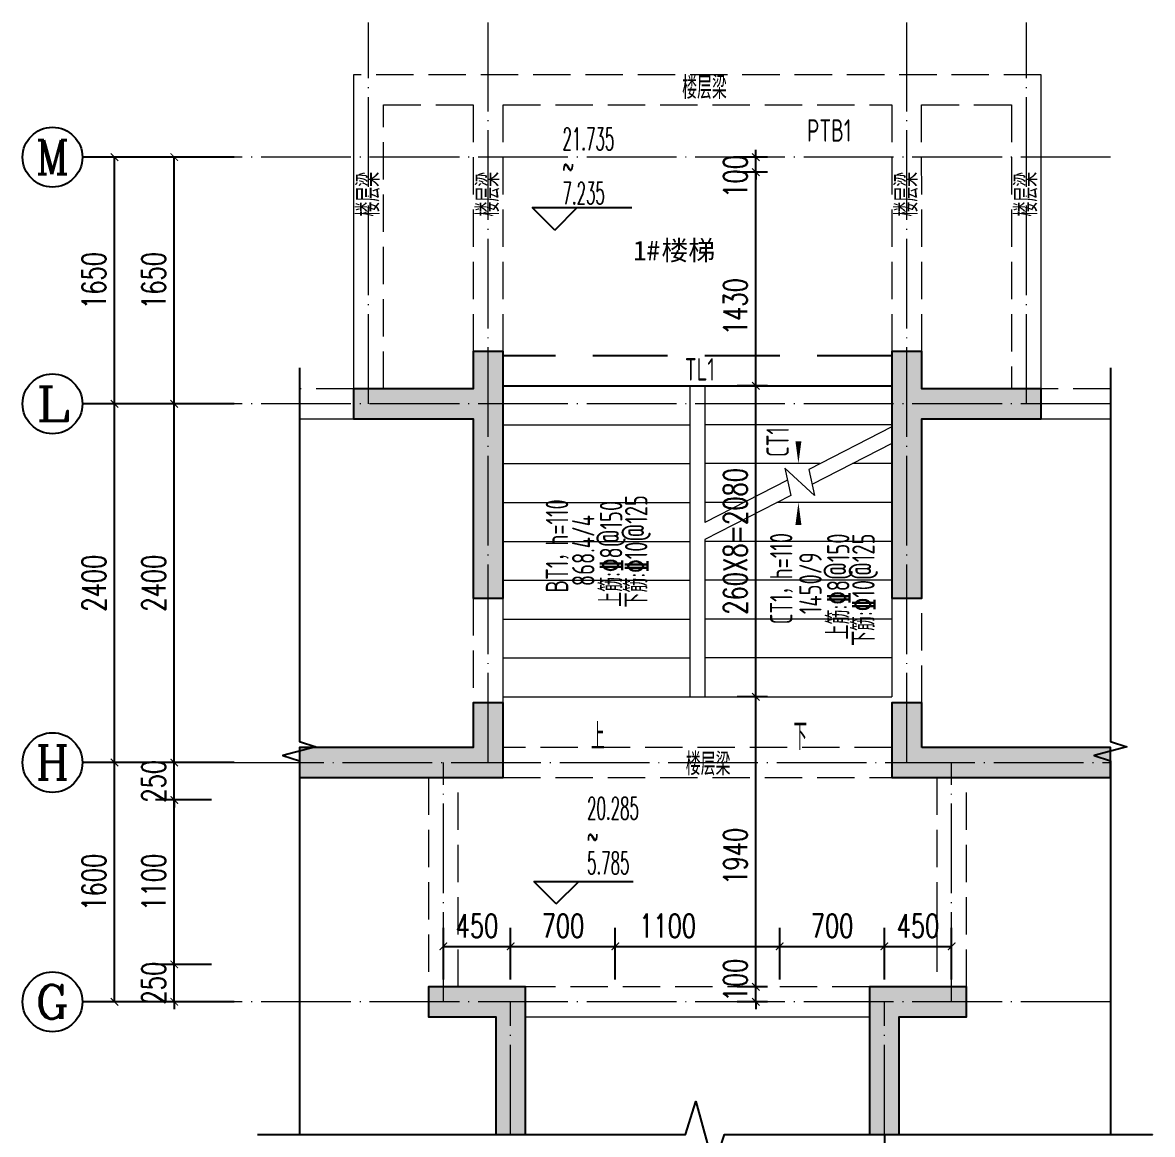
# Model space of a CAD drawing. Extents: x -668857 to 185752, y -270966 to 286822.
# Drawn here: x 18583 to 26140, y 163107 to 170544 of the extents above; entities that cross this region are included whole.
import ezdxf
from ezdxf.enums import TextEntityAlignment as Align

# ---------------------------------------------------------------- set-up
doc = ezdxf.new("R2010")
doc.units = 0
doc.header["$LTSCALE"] = 1000
for name, pattern in [('DASH', [0.35, 0.25, -0.1]), ('DASHED', [0.75, 0.5, -0.25]), ('DOTE', [2.42, 2, -0.2, 0.02, -0.2])]:
    doc.linetypes.add(name, pattern=pattern)
doc.layers.get('0').update_dxf_attribs({"linetype": 'CONTINUOUS'})
doc.layers.get('DEFPOINTS').update_dxf_attribs({"linetype": 'CONTINUOUS'})
for name, color, linetype in [('A-AXIS_TEXT', 7, 'CONTINUOUS'), ('AXIS', 3, 'CONTINUOUS'), ('DIM_ELEV', 3, 'CONTINUOUS'), ('DIM_SYMB', 3, 'CONTINUOUS'), ('PUB_DIM', 3, 'CONTINUOUS'), ('PUB_TEXT', 2, 'CONTINUOUS'), ('S-L主梁线', 4, 'DASH'), ('S-Q墙填充', 252, 'CONTINUOUS'), ('S-Q墙实线', 6, 'CONTINUOUS'), ('S-梁', 4, 'DASHED'), ('S-梁实线', 4, 'CONTINUOUS'), ('TEXT', 2, 'CONTINUOUS'), ('THIN', 7, 'CONTINUOUS'), ('尺寸标注', 86, 'CONTINUOUS')]:
    doc.layers.add(name, color=color, linetype=linetype)
for name, color, linetype, lineweight in [('AXIS_TEXT', 7, 'CONTINUOUS', 20), ('DOTE', 19, 'DOTE', 9), ('STAIR', 2, 'CONTINUOUS', 18)]:
    doc.layers.add(name, color=color, linetype=linetype, lineweight=lineweight)
doc.styles.add('_TCH_AXIS', font='COMPLEX', dxfattribs={"bigfont": 'GBCBIG'})
doc.styles.add('_TCH_DIM', font='SIMPLEX.shx', dxfattribs={"width": 0.7, "bigfont": 'GBCBIG.shx'})
doc.styles.add('_TCH_DIM_T3', font='SIMPLEX', dxfattribs={"width": 0.705882, "bigfont": 'GBCBIG'})
doc.styles.add('COMPLEX', font='COMPLEX')
doc.styles.add('TSSD_REIN', font='tssdeng.shx', dxfattribs={"width": 0.7, "height": 300, "bigfont": 'tssdchn.shx'})
doc.styles.add('黑体', font='simhei.ttf')
doc.dimstyles.new('_TCH_ARCH&&50', dxfattribs={"dimtxt": 157.5, "dimasz": 50, "dimexe": 125, "dimexo": 150, "dimgap": 58.75, "dimtad": 1, "dimdec": 0, "dimzin": 0, "dimdsep": 46, "dimtxsty": '_TCH_DIM_T3', "dimblk": 'ARCHTICK', "dimcen": 0.09, "dimclrt": 7, "dimazin": 0, "dimtfac": 1, "dimtdec": 0, "dimtix": 1, "dimtmove": 2, "dimatfit": 3, "dimldrblk": 'ARCHTICK', "dimfxl": 1, "dimtolj": 1, "dimtzin": 0, "dimarcsym": 0})

# ---------------------------------------------------------------- blocks, each defined once
blk = doc.blocks.new('_AXISO')
blk.add_circle((0, 0), 0.5)
at = {"layer": 'A-AXIS_TEXT', "style": 'COMPLEX', "width": 1.041667}
blk.add_attdef('A', text='', height=0.56, dxfattribs=at).set_placement((-0.25, -0.28), (0.25, -0.28), align=Align.FIT)
blk = doc.blocks.new('_ArchTick')
at = {"color": 0, "linetype": 'ByBlock', "const_width": 0.15}
blk.add_lwpolyline([(-0.5, -0.5), (0.5, 0.5)], dxfattribs=at)
blk = doc.blocks.new('*D1270')
at = {"layer": 'DEFPOINTS', "color": 0, "transparency": 16777216}
for p in [(21847.2, 164364.5), (21397.2, 163993.8), (21847.2, 163993.8)]:
    blk.add_point(p, dxfattribs=at)
at = {"layer": 'PUB_DIM', "color": 0, "lineweight": -2, "transparency": 16777216}
for p, q in [((21397.2, 164143.8), (21397.2, 164489.5)), ((21847.2, 164143.8), (21847.2, 164489.5)), ((21397.2, 164364.5), (21847.2, 164364.5))]:
    blk.add_line(p, q, dxfattribs=at)
at = {"layer": 'PUB_DIM', "color": 0, "lineweight": -2, "transparency": 16777216, "xscale": 50, "yscale": 50, "zscale": 50, "rotation": 180}
blk.add_blockref('_ArchTick', (21397.2, 164364.5), dxfattribs=at)
at = {"layer": 'PUB_DIM', "color": 0, "lineweight": -2, "transparency": 16777216, "xscale": 50, "yscale": 50, "zscale": 50}
blk.add_blockref('_ArchTick', (21847.2, 164364.5), dxfattribs=at)
at = {"layer": 'PUB_DIM', "color": 7, "transparency": 16777216, "insert": (21622.2, 164502), "char_height": 157.5, "attachment_point": 5, "style": '_TCH_DIM_T3'}
blk.add_mtext('\\A1;450', dxfattribs=at)
blk = doc.blocks.new('*D1271')
at = {"layer": 'DEFPOINTS', "color": 0, "transparency": 16777216}
for p in [(22547.2, 164364.5), (21847.2, 163993.8), (22547.2, 163993.8)]:
    blk.add_point(p, dxfattribs=at)
at = {"layer": 'PUB_DIM', "color": 0, "lineweight": -2, "transparency": 16777216}
for p, q in [((21847.2, 164143.8), (21847.2, 164489.5)), ((22547.2, 164143.8), (22547.2, 164489.5)), ((21847.2, 164364.5), (22547.2, 164364.5))]:
    blk.add_line(p, q, dxfattribs=at)
at = {"layer": 'PUB_DIM', "color": 0, "lineweight": -2, "transparency": 16777216, "xscale": 50, "yscale": 50, "zscale": 50, "rotation": 180}
blk.add_blockref('_ArchTick', (21847.2, 164364.5), dxfattribs=at)
at = {"layer": 'PUB_DIM', "color": 0, "lineweight": -2, "transparency": 16777216, "xscale": 50, "yscale": 50, "zscale": 50}
blk.add_blockref('_ArchTick', (22547.2, 164364.5), dxfattribs=at)
at = {"layer": 'PUB_DIM', "color": 7, "transparency": 16777216, "insert": (22197.2, 164502), "char_height": 157.5, "attachment_point": 5, "style": '_TCH_DIM_T3'}
blk.add_mtext('\\A1;700', dxfattribs=at)
blk = doc.blocks.new('*D1272')
at = {"layer": 'DEFPOINTS', "color": 0, "transparency": 16777216}
for p in [(23647.2, 164364.5), (22547.2, 163993.8), (23647.2, 163993.8)]:
    blk.add_point(p, dxfattribs=at)
at = {"layer": 'PUB_DIM', "color": 0, "lineweight": -2, "transparency": 16777216}
for p, q in [((22547.2, 164143.8), (22547.2, 164489.5)), ((23647.2, 164143.8), (23647.2, 164489.5)), ((22547.2, 164364.5), (23647.2, 164364.5))]:
    blk.add_line(p, q, dxfattribs=at)
at = {"layer": 'PUB_DIM', "color": 0, "lineweight": -2, "transparency": 16777216, "xscale": 50, "yscale": 50, "zscale": 50, "rotation": 180}
blk.add_blockref('_ArchTick', (22547.2, 164364.5), dxfattribs=at)
at = {"layer": 'PUB_DIM', "color": 0, "lineweight": -2, "transparency": 16777216, "xscale": 50, "yscale": 50, "zscale": 50}
blk.add_blockref('_ArchTick', (23647.2, 164364.5), dxfattribs=at)
at = {"layer": 'PUB_DIM', "color": 7, "transparency": 16777216, "insert": (22897.2, 164502), "char_height": 157.5, "attachment_point": 5, "style": '_TCH_DIM_T3'}
blk.add_mtext('\\A1;1100', dxfattribs=at)
blk = doc.blocks.new('*D1273')
at = {"layer": 'DEFPOINTS', "color": 0, "transparency": 16777216}
for p in [(24347.2, 164364.5), (23647.2, 163993.8), (24347.2, 163993.8)]:
    blk.add_point(p, dxfattribs=at)
at = {"layer": 'PUB_DIM', "color": 0, "lineweight": -2, "transparency": 16777216}
for p, q in [((23647.2, 164143.8), (23647.2, 164489.5)), ((24347.2, 164143.8), (24347.2, 164489.5)), ((23647.2, 164364.5), (24347.2, 164364.5))]:
    blk.add_line(p, q, dxfattribs=at)
at = {"layer": 'PUB_DIM', "color": 0, "lineweight": -2, "transparency": 16777216, "xscale": 50, "yscale": 50, "zscale": 50, "rotation": 180}
blk.add_blockref('_ArchTick', (23647.2, 164364.5), dxfattribs=at)
at = {"layer": 'PUB_DIM', "color": 0, "lineweight": -2, "transparency": 16777216, "xscale": 50, "yscale": 50, "zscale": 50}
blk.add_blockref('_ArchTick', (24347.2, 164364.5), dxfattribs=at)
at = {"layer": 'PUB_DIM', "color": 7, "transparency": 16777216, "insert": (23997.2, 164502), "char_height": 157.5, "attachment_point": 5, "style": '_TCH_DIM_T3'}
blk.add_mtext('\\A1;700', dxfattribs=at)
blk = doc.blocks.new('*D1274')
at = {"layer": 'DEFPOINTS', "color": 0, "transparency": 16777216}
for p in [(24797.2, 164364.5), (24347.2, 163993.8), (24797.2, 163993.8)]:
    blk.add_point(p, dxfattribs=at)
at = {"layer": 'PUB_DIM', "color": 0, "lineweight": -2, "transparency": 16777216}
for p, q in [((24347.2, 164143.8), (24347.2, 164489.5)), ((24797.2, 164143.8), (24797.2, 164489.5)), ((24347.2, 164364.5), (24797.2, 164364.5))]:
    blk.add_line(p, q, dxfattribs=at)
at = {"layer": 'PUB_DIM', "color": 0, "lineweight": -2, "transparency": 16777216, "xscale": 50, "yscale": 50, "zscale": 50, "rotation": 180}
blk.add_blockref('_ArchTick', (24347.2, 164364.5), dxfattribs=at)
at = {"layer": 'PUB_DIM', "color": 0, "lineweight": -2, "transparency": 16777216, "xscale": 50, "yscale": 50, "zscale": 50}
blk.add_blockref('_ArchTick', (24797.2, 164364.5), dxfattribs=at)
at = {"layer": 'PUB_DIM', "color": 7, "transparency": 16777216, "insert": (24572.2, 164502), "char_height": 157.5, "attachment_point": 5, "style": '_TCH_DIM_T3'}
blk.add_mtext('\\A1;450', dxfattribs=at)
blk = doc.blocks.new('*D1275')
at = {"layer": 'DEFPOINTS', "color": 0, "transparency": 16777216}
for p in [(23487.7, 169643.8), (23716.2, 169643.8), (23716.2, 169543.8)]:
    blk.add_point(p, dxfattribs=at)
at = {"layer": '尺寸标注', "color": 0, "lineweight": -2, "transparency": 16777216}
for p, q in [((23487.7, 169643.8), (23487.7, 169693.8)), ((23566.2, 169643.8), (23362.7, 169643.8)), ((23487.7, 169543.8), (23487.7, 169643.8)), ((23566.2, 169543.8), (23362.7, 169543.8)), ((23487.7, 169543.8), (23487.7, 169493.8))]:
    blk.add_line(p, q, dxfattribs=at)
at = {"layer": '尺寸标注', "color": 0, "lineweight": -2, "transparency": 16777216, "xscale": 50, "yscale": 50, "zscale": 50}
for p, rotation in [((23487.7, 169643.8), 270), ((23487.7, 169543.8), 90)]:
    blk.add_blockref('_ArchTick', p, dxfattribs=dict(at, rotation=rotation))
at = {"layer": '尺寸标注', "color": 7, "transparency": 16777216, "insert": (23350.2, 169514.9), "char_height": 157.5, "attachment_point": 5, "rotation": 90, "style": '_TCH_DIM_T3'}
blk.add_mtext('\\A1;100', dxfattribs=at)
blk = doc.blocks.new('*D1276')
at = {"layer": 'DEFPOINTS', "color": 0, "transparency": 16777216}
for p in [(23487.7, 169543.8), (23716.2, 169543.8), (23716.2, 168113.8)]:
    blk.add_point(p, dxfattribs=at)
at = {"layer": '尺寸标注', "color": 0, "lineweight": -2, "transparency": 16777216}
for p, q in [((23566.2, 169543.8), (23362.7, 169543.8)), ((23487.7, 168113.8), (23487.7, 169543.8)), ((23566.2, 168113.8), (23362.7, 168113.8))]:
    blk.add_line(p, q, dxfattribs=at)
at = {"layer": '尺寸标注', "color": 0, "lineweight": -2, "transparency": 16777216, "xscale": 50, "yscale": 50, "zscale": 50}
for p, rotation in [((23487.7, 169543.8), 90), ((23487.7, 168113.8), 270)]:
    blk.add_blockref('_ArchTick', p, dxfattribs=dict(at, rotation=rotation))
at = {"layer": '尺寸标注', "color": 7, "transparency": 16777216, "insert": (23350.2, 168643.6), "char_height": 157.5, "attachment_point": 5, "rotation": 90, "style": '_TCH_DIM_T3'}
blk.add_mtext('\\A1;1430', dxfattribs=at)
blk = doc.blocks.new('*D1277')
at = {"layer": 'DEFPOINTS', "color": 0, "transparency": 16777216}
for p in [(23487.7, 168113.8), (23716.2, 168113.8), (23716.2, 166033.8)]:
    blk.add_point(p, dxfattribs=at)
at = {"layer": '尺寸标注', "color": 0, "lineweight": -2, "transparency": 16777216}
for p, q in [((23566.2, 168113.8), (23362.7, 168113.8)), ((23487.7, 166033.8), (23487.7, 168113.8)), ((23566.2, 166033.8), (23362.7, 166033.8))]:
    blk.add_line(p, q, dxfattribs=at)
at = {"layer": '尺寸标注', "color": 0, "lineweight": -2, "transparency": 16777216, "xscale": 50, "yscale": 50, "zscale": 50}
for p, rotation in [((23487.7, 168113.8), 90), ((23487.7, 166033.8), 270)]:
    blk.add_blockref('_ArchTick', p, dxfattribs=dict(at, rotation=rotation))
at = {"layer": '尺寸标注', "color": 7, "transparency": 16777216, "insert": (23350.2, 167073.8), "char_height": 157.5, "attachment_point": 5, "rotation": 90, "style": '_TCH_DIM_T3'}
blk.add_mtext('\\A1;260X8=2080', dxfattribs=at)
blk = doc.blocks.new('*D1278')
at = {"layer": 'DEFPOINTS', "color": 0, "transparency": 16777216}
for p in [(23487.7, 166033.8), (23716.2, 166033.8), (23716.2, 164093.8)]:
    blk.add_point(p, dxfattribs=at)
at = {"layer": '尺寸标注', "color": 0, "lineweight": -2, "transparency": 16777216}
for p, q in [((23566.2, 166033.8), (23362.7, 166033.8)), ((23487.7, 164093.8), (23487.7, 166033.8)), ((23566.2, 164093.8), (23362.7, 164093.8))]:
    blk.add_line(p, q, dxfattribs=at)
at = {"layer": '尺寸标注', "color": 0, "lineweight": -2, "transparency": 16777216, "xscale": 50, "yscale": 50, "zscale": 50}
for p, rotation in [((23487.7, 166033.8), 90), ((23487.7, 164093.8), 270)]:
    blk.add_blockref('_ArchTick', p, dxfattribs=dict(at, rotation=rotation))
at = {"layer": '尺寸标注', "color": 7, "transparency": 16777216, "insert": (23350.2, 164967), "char_height": 157.5, "attachment_point": 5, "rotation": 90, "style": '_TCH_DIM_T3'}
blk.add_mtext('\\A1;1940', dxfattribs=at)
blk = doc.blocks.new('*D1279')
at = {"layer": 'DEFPOINTS', "color": 0, "transparency": 16777216}
for p in [(23487.7, 164093.8), (23716.2, 164093.8), (23716.2, 163993.8)]:
    blk.add_point(p, dxfattribs=at)
at = {"layer": '尺寸标注', "color": 0, "lineweight": -2, "transparency": 16777216}
for p, q in [((23566.2, 164093.8), (23362.7, 164093.8)), ((23487.7, 164093.8), (23487.7, 164143.8)), ((23487.7, 163993.8), (23487.7, 164093.8)), ((23566.2, 163993.8), (23362.7, 163993.8)), ((23487.7, 163993.8), (23487.7, 163943.8))]:
    blk.add_line(p, q, dxfattribs=at)
at = {"layer": '尺寸标注', "color": 0, "lineweight": -2, "transparency": 16777216, "xscale": 50, "yscale": 50, "zscale": 50}
for p, rotation in [((23487.7, 164093.8), 270), ((23487.7, 163993.8), 90)]:
    blk.add_blockref('_ArchTick', p, dxfattribs=dict(at, rotation=rotation))
at = {"layer": '尺寸标注', "color": 7, "transparency": 16777216, "insert": (23350.2, 164139.7), "char_height": 157.5, "attachment_point": 5, "rotation": 90, "style": '_TCH_DIM_T3'}
blk.add_mtext('\\A1;100', dxfattribs=at)
blk = doc.blocks.new('*D1280')
at = {"layer": 'DEFPOINTS', "color": 0, "transparency": 16777216}
for p in [(21697.2, 171343.8), (20897.2, 170543.8), (21697.2, 170543.8)]:
    blk.add_point(p, dxfattribs=at)
at = {"layer": 'PUB_DIM', "color": 0, "lineweight": -2, "transparency": 16777216}
for p, q in [((20897.2, 170693.8), (20897.2, 171468.8)), ((21697.2, 170693.8), (21697.2, 171468.8)), ((20897.2, 171343.8), (21697.2, 171343.8))]:
    blk.add_line(p, q, dxfattribs=at)
at = {"layer": 'PUB_DIM', "color": 0, "lineweight": -2, "transparency": 16777216, "xscale": 50, "yscale": 50, "zscale": 50, "rotation": 180}
blk.add_blockref('_ArchTick', (20897.2, 171343.8), dxfattribs=at)
at = {"layer": 'PUB_DIM', "color": 0, "lineweight": -2, "transparency": 16777216, "xscale": 50, "yscale": 50, "zscale": 50}
blk.add_blockref('_ArchTick', (21697.2, 171343.8), dxfattribs=at)
at = {"layer": 'PUB_DIM', "color": 7, "transparency": 16777216, "insert": (21297.2, 171481.3), "char_height": 157.5, "attachment_point": 5, "style": '_TCH_DIM_T3'}
blk.add_mtext('\\A1;800', dxfattribs=at)
blk = doc.blocks.new('*D1281')
at = {"layer": 'DEFPOINTS', "color": 0, "transparency": 16777216}
for p in [(24497.2, 171343.8), (21697.2, 170543.8), (24497.2, 170543.8)]:
    blk.add_point(p, dxfattribs=at)
at = {"layer": 'PUB_DIM', "color": 0, "lineweight": -2, "transparency": 16777216}
for p, q in [((21697.2, 170693.8), (21697.2, 171468.8)), ((24497.2, 170693.8), (24497.2, 171468.8)), ((21697.2, 171343.8), (24497.2, 171343.8))]:
    blk.add_line(p, q, dxfattribs=at)
at = {"layer": 'PUB_DIM', "color": 0, "lineweight": -2, "transparency": 16777216, "xscale": 50, "yscale": 50, "zscale": 50, "rotation": 180}
blk.add_blockref('_ArchTick', (21697.2, 171343.8), dxfattribs=at)
at = {"layer": 'PUB_DIM', "color": 0, "lineweight": -2, "transparency": 16777216, "xscale": 50, "yscale": 50, "zscale": 50}
blk.add_blockref('_ArchTick', (24497.2, 171343.8), dxfattribs=at)
at = {"layer": 'PUB_DIM', "color": 7, "transparency": 16777216, "insert": (23097.2, 171481.3), "char_height": 157.5, "attachment_point": 5, "style": '_TCH_DIM_T3'}
blk.add_mtext('\\A1;2800', dxfattribs=at)
blk = doc.blocks.new('*D1283')
at = {"layer": 'DEFPOINTS', "color": 0, "transparency": 16777216}
for p in [(19597.2, 164243.8), (19997.2, 164243.8), (19997.2, 163993.8)]:
    blk.add_point(p, dxfattribs=at)
at = {"layer": '尺寸标注', "color": 0, "lineweight": -2, "transparency": 16777216}
for p, q in [((19847.2, 164243.8), (19472.2, 164243.8)), ((19597.2, 164243.8), (19597.2, 164293.8)), ((19597.2, 163993.8), (19597.2, 164243.8)), ((19847.2, 163993.8), (19472.2, 163993.8)), ((19597.2, 163993.8), (19597.2, 163943.8))]:
    blk.add_line(p, q, dxfattribs=at)
at = {"layer": '尺寸标注', "color": 0, "lineweight": -2, "transparency": 16777216, "xscale": 50, "yscale": 50, "zscale": 50}
for p, rotation in [((19597.2, 164243.8), 270), ((19597.2, 163993.8), 90)]:
    blk.add_blockref('_ArchTick', p, dxfattribs=dict(at, rotation=rotation))
at = {"layer": '尺寸标注', "color": 7, "transparency": 16777216, "insert": (19459.7, 164118.8), "char_height": 157.5, "attachment_point": 5, "rotation": 90, "style": '_TCH_DIM_T3'}
blk.add_mtext('\\A1;250', dxfattribs=at)
blk = doc.blocks.new('*D1284')
at = {"layer": 'DEFPOINTS', "color": 0, "transparency": 16777216}
for p in [(19597.2, 165343.8), (19997.2, 165343.8), (19997.2, 164243.8)]:
    blk.add_point(p, dxfattribs=at)
at = {"layer": '尺寸标注', "color": 0, "lineweight": -2, "transparency": 16777216}
for p, q in [((19847.2, 165343.8), (19472.2, 165343.8)), ((19597.2, 164243.8), (19597.2, 165343.8)), ((19847.2, 164243.8), (19472.2, 164243.8))]:
    blk.add_line(p, q, dxfattribs=at)
at = {"layer": '尺寸标注', "color": 0, "lineweight": -2, "transparency": 16777216, "xscale": 50, "yscale": 50, "zscale": 50}
for p, rotation in [((19597.2, 165343.8), 90), ((19597.2, 164243.8), 270)]:
    blk.add_blockref('_ArchTick', p, dxfattribs=dict(at, rotation=rotation))
at = {"layer": '尺寸标注', "color": 7, "transparency": 16777216, "insert": (19459.7, 164793.8), "char_height": 157.5, "attachment_point": 5, "rotation": 90, "style": '_TCH_DIM_T3'}
blk.add_mtext('\\A1;1100', dxfattribs=at)
blk = doc.blocks.new('*D1285')
at = {"layer": 'DEFPOINTS', "color": 0, "transparency": 16777216}
for p in [(19597.2, 165594.1), (19997.2, 165594.1), (19997.2, 165343.8)]:
    blk.add_point(p, dxfattribs=at)
at = {"layer": '尺寸标注', "color": 0, "lineweight": -2, "transparency": 16777216}
for p, q in [((19847.2, 165594.1), (19472.2, 165594.1)), ((19597.2, 165594.1), (19597.2, 165644.1)), ((19597.2, 165343.8), (19597.2, 165594.1)), ((19847.2, 165343.8), (19472.2, 165343.8)), ((19597.2, 165343.8), (19597.2, 165293.8))]:
    blk.add_line(p, q, dxfattribs=at)
at = {"layer": '尺寸标注', "color": 0, "lineweight": -2, "transparency": 16777216, "xscale": 50, "yscale": 50, "zscale": 50}
for p, rotation in [((19597.2, 165594.1), 270), ((19597.2, 165343.8), 90)]:
    blk.add_blockref('_ArchTick', p, dxfattribs=dict(at, rotation=rotation))
at = {"layer": '尺寸标注', "color": 7, "transparency": 16777216, "insert": (19459.7, 165468.9), "char_height": 157.5, "attachment_point": 5, "rotation": 90, "style": '_TCH_DIM_T3'}
blk.add_mtext('\\A1;250', dxfattribs=at)
blk = doc.blocks.new('*D1286')
at = {"layer": 'DEFPOINTS', "color": 0, "transparency": 16777216}
for p in [(19597.2, 167993.8), (19997.2, 167993.8), (19997.2, 165594.1)]:
    blk.add_point(p, dxfattribs=at)
at = {"layer": '尺寸标注', "color": 0, "lineweight": -2, "transparency": 16777216}
for p, q in [((19847.2, 167993.8), (19472.2, 167993.8)), ((19597.2, 165594.1), (19597.2, 167993.8)), ((19847.2, 165594.1), (19472.2, 165594.1))]:
    blk.add_line(p, q, dxfattribs=at)
at = {"layer": '尺寸标注', "color": 0, "lineweight": -2, "transparency": 16777216, "xscale": 50, "yscale": 50, "zscale": 50}
for p, rotation in [((19597.2, 167993.8), 90), ((19597.2, 165594.1), 270)]:
    blk.add_blockref('_ArchTick', p, dxfattribs=dict(at, rotation=rotation))
at = {"layer": '尺寸标注', "color": 7, "transparency": 16777216, "insert": (19459.7, 166793.9), "char_height": 157.5, "attachment_point": 5, "rotation": 90, "style": '_TCH_DIM_T3'}
blk.add_mtext('\\A1;2400', dxfattribs=at)
blk = doc.blocks.new('*D1287')
at = {"layer": 'DEFPOINTS', "color": 0, "transparency": 16777216}
for p in [(19597.2, 169643.8), (19997.2, 169643.8), (19997.2, 167993.8)]:
    blk.add_point(p, dxfattribs=at)
at = {"layer": '尺寸标注', "color": 0, "lineweight": -2, "transparency": 16777216}
for p, q in [((19847.2, 169643.8), (19472.2, 169643.8)), ((19597.2, 167993.8), (19597.2, 169643.8)), ((19847.2, 167993.8), (19472.2, 167993.8))]:
    blk.add_line(p, q, dxfattribs=at)
at = {"layer": '尺寸标注', "color": 0, "lineweight": -2, "transparency": 16777216, "xscale": 50, "yscale": 50, "zscale": 50}
for p, rotation in [((19597.2, 169643.8), 90), ((19597.2, 167993.8), 270)]:
    blk.add_blockref('_ArchTick', p, dxfattribs=dict(at, rotation=rotation))
at = {"layer": '尺寸标注', "color": 7, "transparency": 16777216, "insert": (19459.7, 168818.8), "char_height": 157.5, "attachment_point": 5, "rotation": 90, "style": '_TCH_DIM_T3'}
blk.add_mtext('\\A1;1650', dxfattribs=at)
blk = doc.blocks.new('*D1288')
at = {"layer": 'DEFPOINTS', "color": 0, "transparency": 16777216}
for p in [(19197.2, 165594.1), (19997.2, 165594.1), (19997.2, 163993.8)]:
    blk.add_point(p, dxfattribs=at)
at = {"layer": 'PUB_DIM', "color": 0, "lineweight": -2, "transparency": 16777216}
for p, q in [((19847.2, 165594.1), (19072.2, 165594.1)), ((19197.2, 163993.8), (19197.2, 165594.1)), ((19847.2, 163993.8), (19072.2, 163993.8))]:
    blk.add_line(p, q, dxfattribs=at)
at = {"layer": 'PUB_DIM', "color": 0, "lineweight": -2, "transparency": 16777216, "xscale": 50, "yscale": 50, "zscale": 50}
for p, rotation in [((19197.2, 165594.1), 90), ((19197.2, 163993.8), 270)]:
    blk.add_blockref('_ArchTick', p, dxfattribs=dict(at, rotation=rotation))
at = {"layer": 'PUB_DIM', "color": 7, "transparency": 16777216, "insert": (19059.7, 164793.9), "char_height": 157.5, "attachment_point": 5, "rotation": 90, "style": '_TCH_DIM_T3'}
blk.add_mtext('\\A1;1600', dxfattribs=at)
blk = doc.blocks.new('*D1289')
at = {"layer": 'DEFPOINTS', "color": 0, "transparency": 16777216}
for p in [(19197.2, 167993.8), (19997.2, 167993.8), (19997.2, 165594.1)]:
    blk.add_point(p, dxfattribs=at)
at = {"layer": 'PUB_DIM', "color": 0, "lineweight": -2, "transparency": 16777216}
for p, q in [((19847.2, 167993.8), (19072.2, 167993.8)), ((19197.2, 165594.1), (19197.2, 167993.8)), ((19847.2, 165594.1), (19072.2, 165594.1))]:
    blk.add_line(p, q, dxfattribs=at)
at = {"layer": 'PUB_DIM', "color": 0, "lineweight": -2, "transparency": 16777216, "xscale": 50, "yscale": 50, "zscale": 50}
for p, rotation in [((19197.2, 167993.8), 90), ((19197.2, 165594.1), 270)]:
    blk.add_blockref('_ArchTick', p, dxfattribs=dict(at, rotation=rotation))
at = {"layer": 'PUB_DIM', "color": 7, "transparency": 16777216, "insert": (19059.7, 166793.9), "char_height": 157.5, "attachment_point": 5, "rotation": 90, "style": '_TCH_DIM_T3'}
blk.add_mtext('\\A1;2400', dxfattribs=at)
blk = doc.blocks.new('*D1290')
at = {"layer": 'DEFPOINTS', "color": 0, "transparency": 16777216}
for p in [(19197.2, 169643.8), (19997.2, 169643.8), (19997.2, 167993.8)]:
    blk.add_point(p, dxfattribs=at)
at = {"layer": 'PUB_DIM', "color": 0, "lineweight": -2, "transparency": 16777216}
for p, q in [((19847.2, 169643.8), (19072.2, 169643.8)), ((19197.2, 167993.8), (19197.2, 169643.8)), ((19847.2, 167993.8), (19072.2, 167993.8))]:
    blk.add_line(p, q, dxfattribs=at)
at = {"layer": 'PUB_DIM', "color": 0, "lineweight": -2, "transparency": 16777216, "xscale": 50, "yscale": 50, "zscale": 50}
for p, rotation in [((19197.2, 169643.8), 90), ((19197.2, 167993.8), 270)]:
    blk.add_blockref('_ArchTick', p, dxfattribs=dict(at, rotation=rotation))
at = {"layer": 'PUB_DIM', "color": 7, "transparency": 16777216, "insert": (19059.7, 168818.8), "char_height": 157.5, "attachment_point": 5, "rotation": 90, "style": '_TCH_DIM_T3'}
blk.add_mtext('\\A1;1650', dxfattribs=at)
blk = doc.blocks.new('*D1291')
at = {"layer": 'DEFPOINTS', "color": 0, "transparency": 16777216}
for p in [(21847.2, 163106.9), (23096.7, 163106.9), (23096.7, 162306.9)]:
    blk.add_point(p, dxfattribs=at)
at = {"layer": 'PUB_DIM', "color": 0, "lineweight": -2, "transparency": 16777216}
for p, q in [((21847.2, 162956.9), (21847.2, 162181.9)), ((23096.7, 162956.9), (23096.7, 162181.9)), ((21847.2, 162306.9), (23096.7, 162306.9))]:
    blk.add_line(p, q, dxfattribs=at)
at = {"layer": 'PUB_DIM', "color": 0, "lineweight": -2, "transparency": 16777216, "xscale": 50, "yscale": 50, "zscale": 50, "rotation": 180}
blk.add_blockref('_ArchTick', (21847.2, 162306.9), dxfattribs=at)
at = {"layer": 'PUB_DIM', "color": 0, "lineweight": -2, "transparency": 16777216, "xscale": 50, "yscale": 50, "zscale": 50}
blk.add_blockref('_ArchTick', (23096.7, 162306.9), dxfattribs=at)
at = {"layer": 'PUB_DIM', "color": 7, "transparency": 16777216, "insert": (22472, 162444.4), "char_height": 157.5, "attachment_point": 5, "style": '_TCH_DIM_T3'}
blk.add_mtext('\\A1;1250', dxfattribs=at)
blk = doc.blocks.new('*D1292')
at = {"layer": 'DEFPOINTS', "color": 0, "transparency": 16777216}
for p in [(23096.7, 163106.9), (24347.2, 163106.9), (24347.2, 162306.9)]:
    blk.add_point(p, dxfattribs=at)
at = {"layer": 'PUB_DIM', "color": 0, "lineweight": -2, "transparency": 16777216}
for p, q in [((23096.7, 162956.9), (23096.7, 162181.9)), ((24347.2, 162956.9), (24347.2, 162181.9)), ((23096.7, 162306.9), (24347.2, 162306.9))]:
    blk.add_line(p, q, dxfattribs=at)
at = {"layer": 'PUB_DIM', "color": 0, "lineweight": -2, "transparency": 16777216, "xscale": 50, "yscale": 50, "zscale": 50, "rotation": 180}
blk.add_blockref('_ArchTick', (23096.7, 162306.9), dxfattribs=at)
at = {"layer": 'PUB_DIM', "color": 0, "lineweight": -2, "transparency": 16777216, "xscale": 50, "yscale": 50, "zscale": 50}
blk.add_blockref('_ArchTick', (24347.2, 162306.9), dxfattribs=at)
at = {"layer": 'PUB_DIM', "color": 7, "transparency": 16777216, "insert": (23722, 162444.4), "char_height": 157.5, "attachment_point": 5, "style": '_TCH_DIM_T3'}
blk.add_mtext('\\A1;1250', dxfattribs=at)

msp = doc.modelspace()

# ---------------------------------------------------------------- hatches: boundary and pattern name
at = {"layer": 'S-Q墙填充'}
h = msp.add_hatch(color=252, dxfattribs=at)
h.dxf.hatch_style = 1
h.paths.add_polyline_path([(21797.2, 167993.79), (21797.2, 168343.79), (21597.2, 168343.79), (21597.2, 168093.79), (20797.08, 168093.79), (20797.08, 167893.79), (21597.2, 167893.79), (21597.2, 166693.79), (21797.2, 166693.79)])
h = msp.add_hatch(color=252, dxfattribs=at)
h.dxf.hatch_style = 1
h.paths.add_polyline_path([(24397.2, 167993.79), (24397.2, 166693.79), (24597.2, 166693.79), (24597.2, 167893.79), (25396.81, 167893.79), (25396.81, 168093.79), (24597.2, 168093.79), (24597.2, 168343.79), (24397.2, 168343.79)])
h = msp.add_hatch(color=252, dxfattribs=at)
h.dxf.hatch_style = 1
h.paths.add_polyline_path([(21797.2, 165494.06), (21797.2, 165994.06), (21597.2, 165994.06), (21597.2, 165694.06), (21397.14, 165694.06), (20434.06, 165694.06), (20434.06, 165494.06), (21397.14, 165494.06)])
h = msp.add_hatch(color=252, dxfattribs=at)
h.dxf.hatch_style = 1
h.paths.add_polyline_path([(24597.21, 165694.06), (24597.21, 165994.06), (24397.21, 165994.06), (24397.21, 165494.06), (24797.08, 165494.06), (25860.09, 165494.06), (25860.09, 165694.06), (24797.08, 165694.06)])
h = msp.add_hatch(color=252, dxfattribs=at)
h.dxf.hatch_style = 1
h.paths.add_polyline_path([(21747.2, 163106.91), (21947.2, 163106.91), (21947.2, 164093.79), (21297.14, 164093.79), (21297.14, 163893.79), (21747.2, 163893.79)])
h = msp.add_hatch(color=252, dxfattribs=at)
h.dxf.hatch_style = 1
h.paths.add_polyline_path([(24247.2, 163106.91), (24447.2, 163106.91), (24447.2, 163893.79), (24897.08, 163893.79), (24897.08, 164093.79), (24247.2, 164093.79)])

# ---------------------------------------------------------------- linework, layer by layer
at = {"layer": 'AXIS'}
for p, q in [((19997.2, 169643.79), (18982.6, 169643.79)), ((19997.2, 167993.79), (18982.6, 167993.79)), ((19997.2, 165594.06), (18982.6, 165594.06)), ((19997.2, 163993.79), (18982.6, 163993.79)), ((24347.2, 163106.91), (24347.2, 162092.3))]:
    msp.add_line(p, q, dxfattribs=at)
at = {"layer": 'DIM_ELEV', "color": 6}
for p, q in [((22141.99, 169156.07), (21991.99, 169306.07)), ((21991.99, 169306.07), (22656.91, 169306.07)), ((22141.99, 169156.07), (22291.99, 169306.07)), ((22152.68, 164648.27), (22002.68, 164798.27)), ((22002.68, 164798.27), (22667.6, 164798.27)), ((22152.68, 164648.27), (22302.68, 164798.27))]:
    msp.add_line(p, q, dxfattribs=at)
at = {"layer": 'DIM_SYMB'}
for points in [[(22422.2, 165903.79, 0, 0, 0), (22422.2, 168828.79, 0, 0, 0), (23772.2, 168828.79, 0, 0, 0), (23772.2, 167593.79, 0, 40, 0), (23772.2, 167743.79, 0, 0, 0)], [(23772.2, 165903.79, 0, 0, 0), (23772.2, 167333.79, 0, 40, 0), (23772.2, 167183.79, 0, 0, 0)]]:
    msp.add_lwpolyline(points, format="xyseb", dxfattribs=at)
at = {"layer": 'DOTE', "linetype": 'DOTE', "ltscale": 0.3}
for p, q in [((20897.2, 167993.79), (20897.2, 170543.79)), ((21697.2, 165594.06), (21697.2, 170543.79)), ((24497.2, 165594.06), (24497.2, 170543.79)), ((25297.2, 167993.79), (25297.2, 170543.79)), ((25860.09, 169643.79), (19997.2, 169643.79)), ((25860.09, 167993.79), (19997.2, 167993.79)), ((19997.2, 165594.06), (25860.09, 165594.06)), ((21397.2, 163993.79), (21397.2, 165593.79)), ((24797.2, 163993.79), (24797.2, 165593.79)), ((25860.09, 163993.79), (19997.2, 163993.79)), ((21847.2, 163106.91), (21847.2, 163993.79)), ((24347.2, 163106.91), (24347.2, 163993.79))]:
    msp.add_line(p, q, dxfattribs=at)
at = {"layer": 'S-L主梁线', "linetype": 'ByBlock', "lineweight": 18}
for p, q in [((20796.7, 170193.93), (20797.08, 168093.79)), ((25396.81, 168093.79), (25397.03, 170193.93)), ((20434.06, 167893.79), (20797.08, 167893.79)), ((25396.81, 167893.8), (25860.09, 167893.8)), ((21947.2, 163893.79), (24247.2, 163893.79))]:
    msp.add_line(p, q, dxfattribs=at)
at = {"layer": 'S-L主梁线', "linetype": 'DASH', "lineweight": 18}
for p, q in [((25397.03, 170193.93), (20796.7, 170193.93)), ((20996.73, 169993.83), (21597.2, 169993.91)), ((20997.06, 168093.79), (20996.85, 169993.83)), ((21597.14, 169993.91), (21597.2, 168343.79)), ((21797.2, 168343.79), (21797.14, 169993.93)), ((21797.2, 169993.93), (24396.54, 169993.93)), ((24396.54, 169993.93), (24397.17, 168343.79)), ((24597.2, 168343.79), (24596.37, 169993.93)), ((24596.54, 169993.93), (25197.01, 169993.93)), ((25196.8, 169993.93), (25196.82, 168093.79)), ((20797.08, 168093.79), (20434.06, 168093.79)), ((25860.09, 168093.8), (25396.81, 168093.8)), ((21597.2, 166693.79), (21597.2, 165994.06)), ((21797.2, 165994.06), (21797.2, 166693.79)), ((24397.2, 166693.79), (24397.21, 165994.06)), ((24597.21, 165994.06), (24597.2, 166693.79)), ((24397.21, 165694.06), (21797.2, 165694.06)), ((21297.14, 165494.06), (21297.14, 164093.79)), ((21497.14, 164093.79), (21497.14, 165494.06)), ((21797.2, 165494.06), (24397.21, 165494.06)), ((24697.08, 165494.06), (24697.08, 164093.79)), ((24897.08, 164093.79), (24897.08, 165494.06)), ((24247.2, 164093.79), (21947.2, 164093.79))]:
    msp.add_line(p, q, dxfattribs=at)
at = {"layer": 'S-Q墙实线'}
for points in [[(21797.2, 167993.79), (21797.2, 168343.79), (21597.2, 168343.79), (21597.2, 168093.79), (20797.08, 168093.79), (20797.08, 167893.79), (21597.2, 167893.79), (21597.2, 166693.79), (21797.2, 166693.79), (21797.2, 167993.79)], [(21947.2, 163106.91), (21947.2, 163393.79), (21947.2, 164093.79), (21297.14, 164093.79), (21297.14, 163893.79), (21747.2, 163893.79), (21747.2, 163393.79), (21747.2, 163106.91)], [(24447.2, 163106.91), (24447.2, 163393.79), (24447.2, 163893.79), (24897.08, 163893.79), (24897.08, 164093.79), (24247.2, 164093.79), (24247.2, 163393.79), (24247.2, 163106.91)]]:
    msp.add_lwpolyline(points, dxfattribs=at)
for points in [[(24397.2, 167993.79), (24397.2, 166693.79), (24597.2, 166693.79), (24597.2, 167893.79), (25396.81, 167893.79), (25396.81, 168093.79), (24597.2, 168093.79), (24597.2, 168343.79), (24397.2, 168343.79)], [(21797.2, 165494.06), (21797.2, 165994.06), (21597.2, 165994.06), (21597.2, 165694.06), (21397.14, 165694.06), (20434.06, 165694.06), (20434.06, 165494.06), (21397.14, 165494.06)], [(24597.21, 165694.06), (24597.21, 165994.06), (24397.21, 165994.06), (24397.21, 165494.06), (24797.08, 165494.06), (25860.09, 165494.06), (25860.09, 165694.06), (24797.08, 165694.06)]]:
    msp.add_lwpolyline(points, close=True, dxfattribs=at)
at = {"layer": 'S-梁'}
msp.add_line((24397.21, 168313.74), (21797.21, 168313.79), dxfattribs=at)
at = {"layer": 'S-梁实线'}
msp.add_line((21797.2, 168113.79), (24397.2, 168113.74), dxfattribs=at)
at = {"layer": 'STAIR'}
for p, q in [((21797.2, 166033.79), (21797.2, 168113.79)), ((21797.2, 168113.79), (22987.2, 168113.79)), ((21797.2, 168113.79), (24397.2, 168113.79)), ((23047.2, 166033.79), (23047.2, 168113.79)), ((23147.2, 168113.79), (23147.2, 167199.24)), ((24397.2, 168113.79), (23207.2, 168113.79)), ((24397.2, 168113.79), (24397.2, 167840.74)), ((21797.2, 167853.79), (23047.2, 167853.79)), ((24397.2, 167853.79), (23147.2, 167853.79)), ((24397.2, 167840.74), (23841.22, 167555.41)), ((24397.2, 167728.34), (23863.04, 167454.21)), ((24397.2, 167728.34), (24397.2, 166033.79)), ((21797.2, 167593.79), (23047.2, 167593.79)), ((23916.01, 167593.79), (23147.2, 167593.79)), ((23878.83, 167380.99), (23681.58, 167563.85)), ((23681.58, 167563.85), (23720.94, 167381.28)), ((23841.22, 167555.41), (23878.83, 167380.99)), ((24397.2, 167593.79), (24135.03, 167593.79)), ((23699.12, 167482.49), (23147.2, 167199.24)), ((21797.2, 167333.79), (23047.2, 167333.79)), ((23720.94, 167381.28), (23147.2, 167086.84)), ((23409.38, 167333.79), (23147.2, 167333.79)), ((24397.2, 167333.79), (23628.4, 167333.79)), ((21797.2, 167073.79), (23047.2, 167073.79)), ((23147.2, 167086.84), (23147.2, 166033.79)), ((24397.2, 167073.79), (23147.2, 167073.79)), ((21797.2, 166813.79), (23047.2, 166813.79)), ((24397.2, 166813.79), (23147.2, 166813.79)), ((21797.2, 166553.79), (23047.2, 166553.79)), ((24397.2, 166553.79), (23147.2, 166553.79)), ((21797.2, 166293.79), (23047.2, 166293.79)), ((24397.2, 166293.79), (23147.2, 166293.79)), ((21797.2, 166033.79), (24397.2, 166033.79))]:
    msp.add_line(p, q, dxfattribs=at)
at = {"layer": 'THIN'}
for points in [[(20434.06, 168233.79), (20434.06, 165735.35), (20544.06, 165700.35), (20324.06, 165640.35), (20434.06, 165605.35), (20434.06, 163106.91)], [(25860.09, 168233.79), (25860.09, 165735.35), (25970.09, 165700.35), (25750.09, 165640.35), (25860.09, 165605.35), (25860.09, 163106.91)], [(20154.06, 163106.91), (23017.08, 163106.91), (23087.08, 163326.91), (23207.08, 162886.91), (23277.08, 163106.91), (26140.09, 163106.91), (26140.09, 163106.91)]]:
    msp.add_lwpolyline(points, dxfattribs=at)

# ---------------------------------------------------------------- block references
at = {"layer": 'AXIS'}
ref = msp.add_blockref('_AXISO', (18782.6, 169643.79), dxfattribs=dict(at, xscale=400, yscale=400, zscale=400))
ref.add_attrib('A', 'M', dxfattribs={"layer": 'AXIS_TEXT', "height": 226.27, "style": '_TCH_AXIS'}).set_placement((18669.46, 169530.65), (18895.73, 169530.65), align=Align.FIT)
ref = msp.add_blockref('_AXISO', (18782.6, 167993.79), dxfattribs=dict(at, xscale=400, yscale=400, zscale=400))
ref.add_attrib('A', 'L', dxfattribs={"layer": 'AXIS_TEXT', "height": 226.27, "style": '_TCH_AXIS', "width": 1.4}).set_placement((18669.46, 167880.65), (18895.73, 167880.65), align=Align.FIT)
ref = msp.add_blockref('_AXISO', (18782.6, 165594.06), dxfattribs=dict(at, xscale=400, yscale=400, zscale=400))
ref.add_attrib('A', 'H', dxfattribs={"layer": 'AXIS_TEXT', "height": 226.27, "style": '_TCH_AXIS', "width": 1.05}).set_placement((18669.46, 165480.92), (18895.73, 165480.92), align=Align.FIT)
ref = msp.add_blockref('_AXISO', (18782.6, 163993.79), dxfattribs=dict(at, xscale=400, yscale=400, zscale=400))
ref.add_attrib('A', 'G', dxfattribs={"layer": 'AXIS_TEXT', "height": 226.27, "style": '_TCH_AXIS', "width": 1.166667}).set_placement((18669.46, 163880.65), (18895.73, 163880.65), align=Align.FIT)

# ---------------------------------------------------------------- texts
at = {"layer": 'DIM_ELEV', "color": 7, "style": '_TCH_DIM', "width": 0.494118}
for s, p in [('21.735', (22193.91, 169691.19)), ('~', (22193.91, 169511.77)), ('7.235', (22193.91, 169328.54))]:
    msp.add_text(s, height=148.75, dxfattribs=at).set_placement(p)
at = {"layer": 'PUB_TEXT', "color": 246, "style": '黑体'}
for s, p in [('1#', (22667.25, 168953.86)), ('楼梯', (22856.28, 168953.86))]:
    msp.add_text(s, height=131.435, dxfattribs=at).set_placement(p)
at = {"layer": 'PUB_TEXT', "style": '_TCH_DIM', "width": 0.7}
for s, p in [('上', (22385.71, 165678.74)), ('下', (23738.97, 165678.74))]:
    msp.add_text(s, height=178.72, dxfattribs=at).set_placement(p)
at = {"layer": 'PUB_TEXT', "color": 6, "style": '_TCH_DIM', "width": 0.494118}
for s, p in [('20.285', (22358.6, 165213.6)), ('~', (22358.6, 165030.95)), ('5.785', (22358.6, 164848.32))]:
    msp.add_text(s, height=148.75, dxfattribs=at).set_placement(p)
at = {"layer": 'TEXT', "color": 230, "style": 'TSSD_REIN', "width": 0.7}
for s, p in [('楼层梁', (23144.14, 170033.29)), ('PTB1', (23978.25, 169747.07)), ('TL1', (23113.21, 168149.41)), ('楼层梁', (23168.42, 165509.31))]:
    msp.add_text(s, height=150, dxfattribs=at).set_placement(p, align=Align.CENTER)
for s, p in [('楼层梁', (20970.54, 169396.01)), ('楼层梁', (21770.54, 169396.01)), ('楼层梁', (24570.54, 169396.01)), ('楼层梁', (25370.54, 169396.05)), ('CT1', (23708.27, 167737.95)), ('BT1，h=110', (22232.43, 167042.82)), ('868.4/4', (22408.1, 167011.94)), ('CT1，h=110', (23732.19, 166824.4)), ('1450/9', (23927.73, 166793.51))]:
    msp.add_text(s, height=150, rotation=90, dxfattribs=at).set_placement(p, align=Align.CENTER)
for s, p in [('上筋:%%1328@150', (22594, 166636.61, 0)), ('下筋:%%13210@125', (22762.16, 166631.71, 0)), ('上筋:%%1328@150', (24113.63, 166418.19, 0)), ('下筋:%%13210@125', (24281.79, 166374.7, 0))]:
    msp.add_text(s, height=150, rotation=90, dxfattribs=at).set_placement(p)

# ---------------------------------------------------------------- dimensions: what is measured, and where the dimension line sits
at = {"layer": 'PUB_DIM'}
for p1, p2, distance, picture, middle in [((20897.2, 170543.79), (21697.2, 170543.79), 800, '*D1280', (21297.2, 171481.29)), ((21697.2, 170543.79), (24497.2, 170543.79), 800, '*D1281', (23097.2, 171481.29)), ((19997.2, 167993.79), (19997.2, 169643.79), 800, '*D1290', (19059.7, 168818.79)), ((19997.2, 165594.06), (19997.2, 167993.79), 800, '*D1289', (19059.7, 166793.93)), ((19997.2, 163993.79), (19997.2, 165594.06), 800, '*D1288', (19059.7, 164793.93)), ((21397.2, 163993.79), (21847.2, 163993.79), 370.69, '*D1270', (21622.2, 164501.98)), ((21847.2, 163993.79), (22547.2, 163993.79), 370.69, '*D1271', (22197.2, 164501.98)), ((23647.2, 163993.79), (24347.2, 163993.79), 370.69, '*D1273', (23997.2, 164501.98)), ((24347.2, 163993.79), (24797.2, 163993.79), 370.69, '*D1274', (24572.2, 164501.98)), ((21847.2, 163106.91), (23096.72, 163106.91), -800, '*D1291', (22471.96, 162444.41)), ((23096.72, 163106.91), (24347.2, 163106.91), -800, '*D1292', (23721.96, 162444.41))]:
    dim = msp.add_aligned_dim(p1=p1, p2=p2, distance=distance, dimstyle='_TCH_ARCH&&50', dxfattribs=at)
    dim.commit()
    dim.dimension.update_dxf_attribs({"geometry": picture, "text_midpoint": middle})
dim = msp.add_linear_dim(base=(23647.2, 164364.48), p1=(22547.2, 163993.79), p2=(23647.2, 163993.79), angle=0, dimstyle='_TCH_ARCH&&50', dxfattribs=at)
dim.commit()
dim.dimension.update_dxf_attribs({"geometry": '*D1272', "text_midpoint": (22897.2, 164501.98), "dimtype": 161})
at = {"layer": '尺寸标注', "color": 106}
for p1, p2, picture, middle in [((19997.2, 167993.79), (19997.2, 169643.79), '*D1287', (19459.7, 168818.79)), ((19997.2, 165594.06), (19997.2, 167993.79), '*D1286', (19459.7, 166793.93)), ((19997.2, 165343.79), (19997.2, 165594.06), '*D1285', (19459.7, 165468.93)), ((19997.2, 164243.79), (19997.2, 165343.79), '*D1284', (19459.7, 164793.79)), ((19997.2, 163993.79), (19997.2, 164243.79), '*D1283', (19459.7, 164118.79))]:
    dim = msp.add_aligned_dim(p1=p1, p2=p2, distance=400, dimstyle='_TCH_ARCH&&50', dxfattribs=at)
    dim.commit()
    dim.dimension.update_dxf_attribs({"geometry": picture, "text_midpoint": middle})
for base, p1, p2, picture, middle in [((23487.66, 169643.79), (23716.17, 169543.79), (23716.17, 169643.79), '*D1275', (23350.16, 169514.87)), ((23487.66, 169543.79), (23716.17, 168113.79), (23716.17, 169543.79), '*D1276', (23350.16, 168643.61)), ((23487.66, 166033.79), (23716.17, 164093.79), (23716.17, 166033.79), '*D1278', (23350.16, 164966.98)), ((23487.66, 164093.79), (23716.17, 163993.79), (23716.17, 164093.79), '*D1279', (23350.16, 164139.66))]:
    dim = msp.add_linear_dim(base=base, p1=p1, p2=p2, angle=90, dimstyle='_TCH_ARCH&&50', dxfattribs=at)
    dim.commit()
    dim.dimension.update_dxf_attribs({"geometry": picture, "text_midpoint": middle, "dimtype": 161})
dim = msp.add_aligned_dim(p1=(23716.17, 166033.79), p2=(23716.17, 168113.79), distance=228.51, text='260X8=2080', dimstyle='_TCH_ARCH&&50', dxfattribs=at)
dim.commit()
dim.dimension.update_dxf_attribs({"geometry": '*D1277', "text_midpoint": (23350.16, 167073.79)})

doc.saveas('drawing.dxf')
